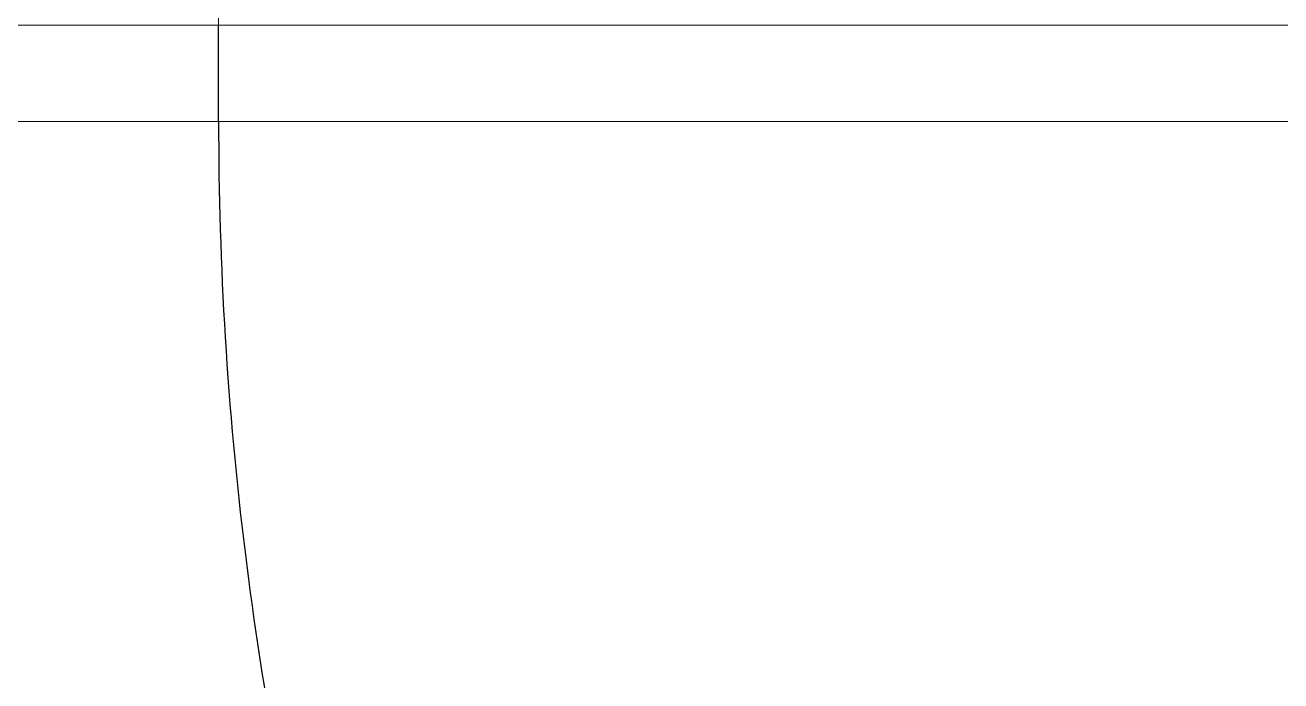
# Model space of a CAD drawing. Extents: x 5 to 409, y 5 to 583.
# Drawn here: x 95.18 to 114.74, y 337.94 to 348.16 of the extents above; entities that cross this region are included whole.
import ezdxf

# ---------------------------------------------------------------- set-up
doc = ezdxf.new("R2010")
doc.units = 0
for name, color, linetype, lineweight in [('DETAIL', 3, 'Continuous', 25), ('DIMENSIONS', 2, 'Continuous', 25), ('OUTLINE', 7, 'Continuous', 70)]:
    doc.layers.add(name, color=color, linetype=linetype, lineweight=lineweight)

msp = doc.modelspace()

# ---------------------------------------------------------------- linework, layer by layer
at = {"layer": 'DETAIL', "lineweight": 13}
for p, q in [((162.974, 348.157), (98.197, 348.157)), ((162.974, 346.657), (98.197, 346.657))]:
    msp.add_line(p, q, dxfattribs=at)
at = {"layer": 'DIMENSIONS', "lineweight": 13}
for p, q in [((98.197, 348.157), (98.197, 386.028)), ((98.197, 348.157), (62.055, 348.157)), ((98.197, 346.657), (62.055, 346.657)), ((98.197, 346.657), (62.055, 346.657))]:
    msp.add_line(p, q, dxfattribs=at)
at = {"layer": 'OUTLINE', "lineweight": 30, "ltscale": 0.0375}
msp.add_line((98.197, 346.657), (98.197, 348.157), dxfattribs=at)
at = {"layer": 'OUTLINE', "lineweight": 30}
msp.add_arc((153.197, 346.657), 55, 180, 194.0274, dxfattribs=at)

doc.saveas('drawing.dxf')
